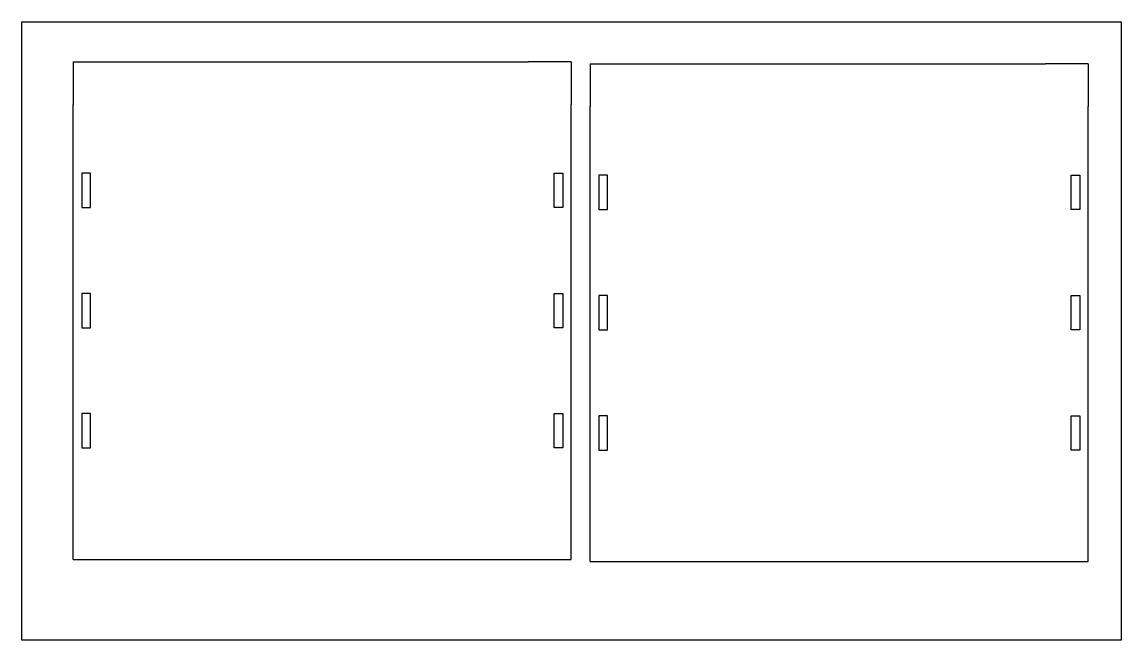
# Model space of a CAD drawing. Header units: inches. Extents: x 0 to 32, y -18 to 0.
import ezdxf

# ---------------------------------------------------------------- set-up
doc = ezdxf.new("R2010")
doc.units = ezdxf.units.IN
doc.header["$MEASUREMENT"] = 0

msp = doc.modelspace()

# ---------------------------------------------------------------- linework, layer by layer
at = {"color": 1}
for p, q in [((1.493, -1.156), (1.493, -2.406)), ((1.493, -1.156), (2.743, -1.156)), ((2.743, -1.156), (14.743, -1.156)), ((15.993, -1.156), (14.743, -1.156)), ((15.993, -1.156), (15.993, -2.406)), ((16.548, -1.216), (16.548, -2.466)), ((16.548, -1.216), (17.798, -1.216)), ((17.798, -1.216), (29.798, -1.216)), ((31.048, -1.216), (29.798, -1.216)), ((31.048, -1.216), (31.048, -2.466)), ((1.493, -14.406), (1.493, -2.406)), ((15.993, -14.406), (15.993, -2.406)), ((16.548, -14.466), (16.548, -2.466)), ((31.048, -14.466), (31.048, -2.466)), ((1.993, -4.406), (1.743, -4.406)), ((1.743, -4.406), (1.743, -5.406)), ((1.993, -5.406), (1.993, -4.406)), ((15.493, -5.406), (15.493, -4.406)), ((15.493, -4.406), (15.743, -4.406)), ((15.743, -4.406), (15.743, -5.406)), ((17.048, -4.466), (16.798, -4.466)), ((16.798, -4.466), (16.798, -5.466)), ((17.048, -5.466), (17.048, -4.466)), ((30.548, -5.466), (30.548, -4.466)), ((30.548, -4.466), (30.798, -4.466)), ((30.798, -4.466), (30.798, -5.466)), ((1.743, -5.406), (1.993, -5.406)), ((15.743, -5.406), (15.493, -5.406)), ((16.798, -5.466), (17.048, -5.466)), ((30.798, -5.466), (30.548, -5.466)), ((1.993, -7.906), (1.743, -7.906)), ((1.743, -7.906), (1.743, -8.906)), ((1.993, -8.906), (1.993, -7.906)), ((15.493, -8.906), (15.493, -7.906)), ((15.493, -7.906), (15.743, -7.906)), ((15.743, -7.906), (15.743, -8.906)), ((17.048, -7.966), (16.798, -7.966)), ((16.798, -7.966), (16.798, -8.966)), ((17.048, -8.966), (17.048, -7.966)), ((30.548, -8.966), (30.548, -7.966)), ((30.548, -7.966), (30.798, -7.966)), ((30.798, -7.966), (30.798, -8.966)), ((1.743, -8.906), (1.993, -8.906)), ((15.743, -8.906), (15.493, -8.906)), ((16.798, -8.966), (17.048, -8.966)), ((30.798, -8.966), (30.548, -8.966)), ((1.993, -11.406), (1.743, -11.406)), ((1.743, -11.406), (1.743, -12.406)), ((1.993, -12.406), (1.993, -11.406)), ((15.493, -12.406), (15.493, -11.406)), ((15.493, -11.406), (15.743, -11.406)), ((15.743, -11.406), (15.743, -12.406)), ((17.048, -11.466), (16.798, -11.466)), ((16.798, -11.466), (16.798, -12.466)), ((17.048, -12.466), (17.048, -11.466)), ((30.548, -12.466), (30.548, -11.466)), ((30.548, -11.466), (30.798, -11.466)), ((30.798, -11.466), (30.798, -12.466)), ((1.743, -12.406), (1.993, -12.406)), ((15.743, -12.406), (15.493, -12.406)), ((16.798, -12.466), (17.048, -12.466)), ((30.798, -12.466), (30.548, -12.466)), ((1.493, -15.656), (1.493, -14.406)), ((15.993, -15.656), (15.993, -14.406)), ((16.548, -15.716), (16.548, -14.466)), ((31.048, -15.716), (31.048, -14.466)), ((1.493, -15.656), (15.993, -15.656)), ((16.548, -15.716), (31.048, -15.716))]:
    msp.add_line(p, q, dxfattribs=at)
msp.add_lwpolyline([(0, 0), (32, 0), (32, -18), (0, -18)], close=True)

doc.saveas('drawing.dxf')
